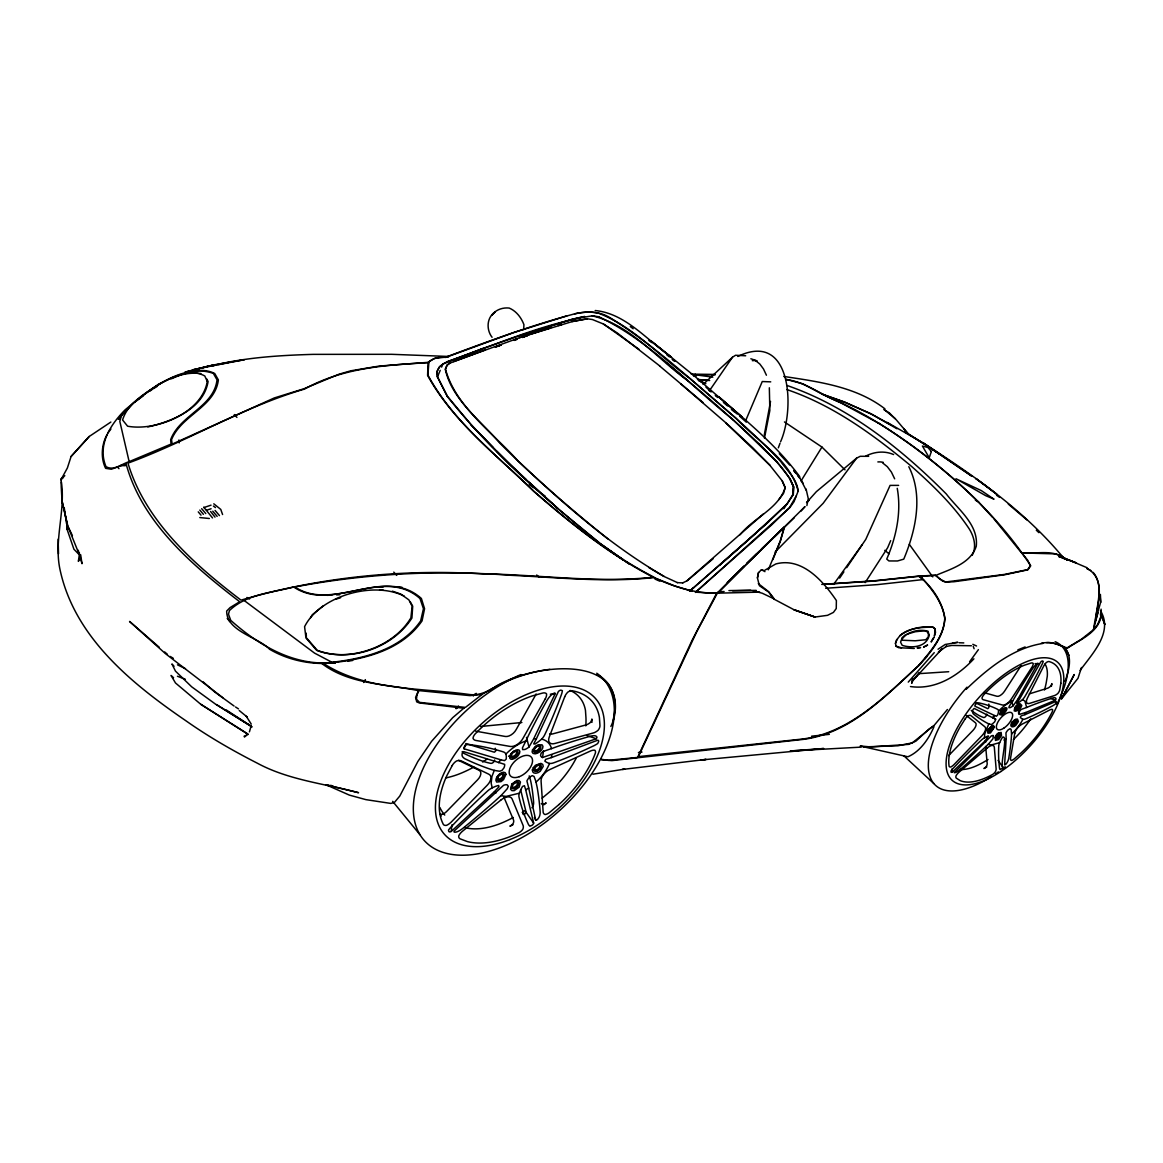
<?xml version="1.0" encoding="UTF-8"?>
<svg xmlns="http://www.w3.org/2000/svg" width="1163" height="1163" viewBox="0 0 1163 1163"><rect width="100%" height="100%" fill="white"/><g stroke="black" fill="none" stroke-linecap="round" stroke-linejoin="round"><path stroke-width="1.5" d="M1002.869 767.158C999.729 765.632 1008.554 734.202 1002.55 737.197A23.086 11.746 -51.8 0 0 1000.747 740.322L999.366 743.331A9.406 4.143 -48.1 0 0 998.755 745.832A284.063 117.681 -50.8 0 0 999.41 767.144A17.285 7.501 -48 0 0 1000.049 769.557L1001.401 768.947A2.122 0.916 -47.8 0 0 1002.869 767.158L998.043 760.369M464.444 707.671L452.669 717.702L431.575 741.34L417.837 761.518L399.781 796.059L394.359 802.528L390.783 803.415L365.88 799.635L349.351 795.099L325.945 784.72L358.582 792.715C324.637 783.629 288.628 780.126 257.314 763.19C232.687 750.6 208.686 736.819 186.065 720.886C131.812 683.742 74.897 637.687 60.156 570.263C53.527 540.722 65.579 511.72 61.435 482.18M523.699 329.609L523.917 324.637C521.257 317.572 516.285 311.03 509.176 308.05C502.46 307.352 495.598 309.765 491.615 315.406L495.089 312.062C486.57 317.455 486.192 329.769 492.065 337.285M1101.099 609.165L1100.721 617.001L1097.567 624.705L1093.424 629.546L1097.959 612.756M79.389 552.861L79.418 554.882L73.923 549.227L67.018 529.18L67.323 523.873M793.108 494.595L793.544 486.89L789.808 478.633M1006.155 738.665L1004.614 764.949L1005.675 764.44A5.931 2.573 -47.9 0 0 1007.812 761.256A14.203 6.193 -47.9 0 0 1008.772 758.116A469.837 223.281 -42.8 0 0 1011.287 738.563L1011.563 734.057A135.955 73.065 -46.9 0 0 1011.069 729.39L1010.036 728.721L1008.176 729.826A7.094 3.693 -50.4 0 0 1005.966 732.879L1006.155 738.665L1004.032 740.09M67.018 529.18L67.352 523.772M998.61 711.044L998.363 712.541A23.812 8.621 -48.4 0 1 997.65 714.998L996.415 716.219L994.569 715.536L974.914 706.174A2.239 1.018 -48.3 0 1 975.597 704.298L977.051 702.917A18.201 8.315 -48.1 0 1 979.915 703.135A297.772 131.739 -44.7 0 1 997.432 709.241A9.624 4.332 -48.3 0 1 998.595 711L998.61 711.044A26.415 11.761 -48.3 0 1 1012.799 700.867A142.904 60.781 -49.2 0 1 1016.331 694.776A381.798 148.646 -50 0 1 1032.061 669.452A14.668 6.556 -49.1 0 1 1034.779 665.861A6.164 2.762 -49.1 0 1 1037.832 663.332L1017.756 699.356L1013.177 705.752A7.225 2.864 -43.5 0 1 1010.211 707.627L1008.917 707.7L1009.222 706.319A130.14 47.116 -45.1 0 1 1012.755 700.94L1012.799 700.867M451.229 831.443L494.449 791.64L498.985 786.828L498.636 785.461A30.078 16.602 -46.7 0 0 494.944 786.61L492.167 787.86A12.255 6.876 -41.5 0 0 487.442 791.116A337.735 167.501 -42.4 0 0 452.698 825.221A22.853 12.706 -40.7 0 0 448.453 830.164L448.889 831.632A2.82 1.585 -40.5 0 0 451.229 831.443L451.971 824.785M64.808 475.696L61.072 478.851L61.232 487.021L62.032 500.962L66.96 522.594M79.128 556.059L78.357 561.366L79.927 558.589M542.525 757.549A9.13 5.379 -37.8 0 1 540.548 755.456L541.129 753.188L543.499 751.385A163.692 88.882 -36.3 0 1 551.364 748.696L551.495 748.652A180.163 95.119 -41.5 0 1 559.199 745.876A493.548 234.446 -39.5 0 1 590.353 736.252A18.099 10.016 -43.4 0 1 594.497 735.714A7.589 4.201 -43.5 0 1 596.997 737.211L596.328 738.723L542.539 757.535L543.499 750.876M1081.474 667.475L1077.985 678.305L1061.557 698.818L1074.205 674.584L1061.557 698.818M912.679 678.102L911.734 683.306L912.664 680.617L919.555 672.548L912.388 681.038L942.466 648.46L938.381 652.109L946.653 646.163L945.912 646.526L951.756 645.45L971.425 645.756M764.295 434.875L770.531 401.38M764.832 570.204L775.794 563.968C802.048 556.83 823.273 581.253 836.386 600.544L836.255 608.54L833.406 612.421L827.547 615.329L815.016 617.03L794.184 609.834L774.093 599.178L768.612 592.04L759.381 585.687L757.433 577.924L758.436 572.748L761.445 569.725L764.963 571.644M806.875 505.571L808.27 498.636L806.09 489.071M757.433 577.924L758.552 572.487M1025.795 712.483L1019.413 714.373A7.152 3.533 -43.5 0 1 1018.512 712.657L1021.129 709.459A128.933 59.168 -41.6 0 1 1026.595 707.497L1026.682 707.467A141.319 60.229 -47.4 0 1 1031.785 705.36A386.349 154.272 -45.4 0 1 1052.152 698.134A14.247 6.208 -48.7 0 1 1054.754 697.756A5.975 2.602 -48.8 0 1 1056.004 699.007L1055.335 700.213L1025.795 712.483L1024.996 714.649L1021.129 715.899L1020.285 717.28A23.333 11.848 -44.8 0 0 1021.623 718.603L1022.902 719.301A9.42 4.158 -48.6 0 0 1025.606 718.821A326.265 154.156 -51.9 0 0 1051.686 706.304A17.489 7.647 -49 0 0 1055.35 704.095L1056.237 702.525A2.137 0.93 -48.9 0 0 1055.873 701.449L1024.996 714.649M612.668 721.7C631.48 651.033 530.677 663.971 494.362 687.246M933.86 726.991C928.772 738.81 920.195 751.56 907.896 756.779L860.387 746.094M519.367 793.195L520.515 790.273A29.468 17.968 -44.5 0 1 522.594 786.377L524.44 785.723L525.705 789.851L533.672 823.099A2.704 1.468 -41.9 0 1 531.884 825.367L529.863 826.166A22.024 11.993 -42.2 0 1 527.915 823.244A354.046 189.627 -47.9 0 1 519.018 797.135A12.037 6.673 -42.1 0 1 519.12 794.024L519.367 793.195L506.079 796.408L500.919 795.681L493.897 802.063A724.244 529.078 -37 0 1 463.572 827.78A18.87 10.598 -40.7 0 1 458.862 830.978A7.865 4.405 -40.7 0 1 454.529 832.17A1.483 0.829 -40.6 0 1 454.137 831.094L503.55 785.316A9.202 5.248 -47 0 1 507.155 784.807L508.318 786.246L507.242 788.732A184.699 115.791 -45.8 0 1 501.079 795.521L500.919 795.681M551.291 757.622L597.666 740.235A2.704 1.497 -43.6 0 1 598.64 741.572L597.724 743.52A22.228 12.371 -43.7 0 1 592.49 746.384A421.878 269.351 -47.7 0 1 553.835 762.768A12.037 6.731 -42.9 0 1 549.503 763.451L547.337 762.652A29.7 17.896 -39 0 1 544.836 761.096L545.694 759.352L551.291 757.622L551.829 754.918M764.454 438.233L769.848 410.51L769.339 387.788M780.562 441.766C794.91 409.827 792.381 330.045 737.793 356.459M121.984 413.752L119.804 421.326L129.151 461.653C121.795 463.804 113.8 471.248 105.993 466.639C96.98 445.066 110.543 424.495 125.241 409.71C148.312 390.724 182.053 362.391 213.352 373.396L217.016 379.821C214.036 406.876 179.654 415.089 170.656 439.687L171.048 444.077L129.151 461.653M249.42 731.861L250.975 726.453M1065.046 681.402C1068.724 670.775 1072.824 657.778 1065.032 647.878C1058.039 643.415 1049.564 641.613 1041.394 643.168M464.153 748.827A2.893 1.686 -41.4 0 1 464.575 746.442L466.523 744.654A23.58 13.651 -41.1 0 1 471.451 744.843A395.231 208.192 -36.5 0 1 503.274 751.88A12.4 7.08 -41.8 0 1 505.89 754.017L506.254 755.979A30.703 15.584 -42.8 0 1 506.21 759.076L504.538 760.631L500.817 759.802L464.153 748.827L465.331 744.858M934.5 635.739L935.125 628.892L933.206 627.264C921.721 625.636 909.233 628.747 899.755 635.667M110.863 422.053L89.217 436.488L71.103 456.463L67.381 467.991L60.956 479.723L63.471 477.426M896.746 639.417L895.437 643.299L896.091 646.308L898.636 647.704L914.278 648.474M895.452 643.473C899.958 628.34 919.86 626.944 933.031 627.279L935.139 629.052L935.488 632.512L934.383 635.754M999.657 742.663L991.181 744.989L988.245 744.291L982.939 749.277A523.728 282.929 -50 0 1 960.376 769.339A14.596 6.542 -47.6 0 1 957.018 771.796A6.091 2.719 -47.5 0 1 954.256 772.668L991.283 735.961A7.152 3.155 -54.3 0 1 993.435 735.612L992.94 738.781A141.668 69.169 -54.5 0 1 988.361 744.16L988.245 744.291M778.338 447.842L780.01 443.277M494.29 770.357L494.202 770.342A194.119 114.119 -45.1 0 1 488.373 768.525A591.458 357.157 -53 0 1 465.229 758.93A19.248 11.165 -41.6 0 1 462.583 756.706A8.068 4.681 -41.4 0 1 462.322 753.072A1.526 0.887 -41.3 0 1 463.775 751.661L504.626 764.324A9.319 4.754 -44.2 0 1 504.001 767.813L502.14 770.255L499.785 771.229A175.875 94.247 -48 0 1 494.29 770.357L491.92 776.521L491.164 783.135L492.167 787.86M972.224 555.26C976.775 546.799 974.071 536.594 969.215 528.889C953.471 505.149 932.799 485.305 911.632 466.465C874.125 435.296 833.435 405.306 786.799 389.547M695.43 592.461L789.779 507.664L793.995 501.733L798.152 491.149C790.375 459.632 756.866 441.242 736.266 418.447C695.227 383.732 655.83 346.24 610.081 317.746C599.308 311.001 586.501 311.19 574.58 313.865C530.764 325.553 488.198 341.341 445.763 357.172M745.977 419.916L762.259 381.537L770.735 381.857M440.225 370.357L437.448 376.87L447.348 396.627M441.606 367.101L443.001 363.845M610.866 726.439C619.559 708.819 616.303 683.917 597.084 674.729M890.684 540.635L887.645 547.729L865.156 582.619M796.335 495.831L789.59 507.49L771.403 525.124L695.547 592.2L717.397 593.29L756.866 553.603M772.799 559.708L780.329 541.304L784.473 527.028L717.847 592.621L724.098 591.473M768.278 569.826L780.242 541.057L784.255 527.028L746.617 563.75M536.405 738.752L558.327 691.636A2.82 1.628 -43.5 0 1 560.871 690.153L562.383 690.662A23.158 13.418 -43.2 0 1 560.929 695.867A456.143 289.165 -35.7 0 1 544.851 734.522A12.284 6.993 -42.7 0 1 541.725 739.072L538.992 741.282A30.456 16.427 -38.1 0 1 535.067 744.015L533.701 743.898L536.405 738.752L533.672 738.883L528.991 747.039A9.275 4.841 -38.7 0 1 524.862 749.495L522.638 749.626L522.463 747.867A163.547 79.971 -41.6 0 1 525.894 741.005L525.938 740.918A180.003 97.474 -44.7 0 1 529.601 733.213A469.837 231.655 -47.2 0 1 546.625 701.085A18.753 10.772 -43.4 0 1 549.837 696.506A7.879 4.55 -43.4 0 1 554.01 693.235A1.483 0.858 -43.4 0 1 555.231 693.584L533.672 738.883M118.757 419.232L120.182 416.354M995.659 719.156A7.225 2.631 -50 0 1 994.598 721.918L991.632 724.593A137.83 51.579 -52.7 0 1 988.826 723.851L984.712 734.027L984.465 737.836L986.209 736.862A23.391 9.813 -53.8 0 1 988.477 735.99L985.134 740.904L952.439 771.999A2.181 0.974 -47.4 0 1 951.029 772.101L951.043 770.909A17.707 7.879 -47.5 0 1 954.43 767.028A268.827 108.493 -47.4 0 1 981.078 740.351A9.522 4.245 -47.9 0 1 984.45 737.836M995.252 737.08L995.455 740.424L998.654 739.523L1001.503 735.539L1001.139 732.428L997.941 733.315L995.252 737.08A2.689 1.192 -48.1 0 0 997.738 736.862A2.689 1.192 -48.1 0 0 999.206 733.649A2.689 1.192 -48.1 0 0 996.298 734.943M107.17 434.453C101.472 444.353 100.527 458.193 105.629 468.34L111.328 469.241L126.113 463.906C142.148 522.914 192.84 565.741 239.694 601.751L230.085 607.58L226.669 611.055C226.48 631.32 258.113 637.12 269.583 649.245C286.36 659.145 305.971 663.768 325.349 663.477M978.403 649.637L969.564 661.82M310.565 617.727L312.266 614.762L323.474 605.676M1019.413 699.297L1040.667 662.11A2.21 0.989 -49.2 0 1 1042.455 660.947L1043.255 661.384A18.056 8.141 -49.1 0 1 1041.496 665.483A334.697 168.184 -47 0 1 1025.185 696.056A9.58 4.289 -48.7 0 1 1022.524 699.632L1020.402 701.347A23.798 9.944 -42.9 0 1 1017.451 703.441L1016.666 703.324L1019.413 699.297L1017.756 699.356M931.243 641.874L933.831 637.368M498.564 762.681L500.817 759.802M363.597 682.521L365.371 679.628M783.891 508.74L786.74 504.117M801.016 480.988L821.95 447.072L784.458 421.951M908.259 682.1L934.252 652.647M931.229 641.7L934.005 637.353M1021.056 665.643L1004.73 690.938A6.847 3.111 -48.6 0 1 997.011 696.288L983.709 692.552M839.642 578.113L843.887 571.818M846.679 567.675L865.795 539.341L890.088 485.393L898.636 485.378M988.783 723.837A151.99 68.544 -50.1 0 1 985.672 722.281A463.063 205.924 -53.8 0 1 973.751 714.227A14.886 6.789 -48.4 0 1 972.602 712.41A6.237 2.849 -48.3 0 1 973.082 709.517L974.201 708.427L992.737 717.789L994.569 715.536M709.328 390.884L732.414 357.288L735.525 355.267L745.701 355.776M120.719 415.874L118.321 419.232L133.745 402.805L143.064 396.002M833.609 584.378L862.045 544.895M868.659 456.318L860.213 456.303L856.579 458.164L823.157 503.303L775.11 552.047M1080.107 670.499C1091.824 654.1 1113.703 632.323 1100.46 610.706M108.014 432.854L110.907 429.045M778.745 499.697L783.528 493.388L785.156 487.617L782.408 481.104L770.037 465.505L752.795 447.813L726.512 423.376L680.777 383.848M947.394 709.517L934.18 725.334L912.33 742.852L897.865 745.788L863.455 746.922M71.103 456.463L89.217 436.488M804.898 506.661L774.369 536.928M800.944 511.124L804.767 506.908M924.629 658.999L926.984 656.441M918.93 665.134L921.183 662.706M717.731 592.883L744.058 566.265M1022.495 699.675L1024.879 701.071L1026.682 707.467M541.667 739.116C546.45 740.046 550.492 743.797 551.495 748.652M244.463 737.095L246.876 734.623M806.657 502.59L809.215 500.032L806.57 502.46M807.834 501.166L816.368 491.658L856.579 458.164M973.911 658.81C957.658 676.168 935.168 690.139 910.469 686.548M727.195 582.561L744.058 566.09M746.661 563.561L759.323 551.247M760.602 549.968L774.282 536.666M761.794 548.863L794.358 517.651M598.901 316.758L592.156 315.827C630.302 324.695 656.935 358.524 687.755 380.679C712.192 400.857 735.772 422.024 758.93 443.641C771.403 457.132 786.726 469.445 793.748 486.89L793.311 494.609L786.842 504.117L748.202 540.112L689.659 591.167L768.699 521.664L787.06 504.117L792.919 494.435L793.34 486.73L790.011 478.633L777.204 462.176L733.184 419.77M966.09 689.383C987.62 668.725 1012.537 648.154 1042.935 643.43M703.092 384.415L732.414 357.288M740.046 534.762C753.275 518.073 778.614 508.827 785.156 487.617L782.205 481.089M763.553 513.799L686.97 580.73M719.475 565.422L768.699 521.664M455.852 708.441L458.498 706.145M713.093 558.778L687.202 580.73L682.608 582.925M135.271 401.686C153.501 386.639 176.093 370.546 200.865 373.541M456.158 708.689L458.818 706.508M938.032 649.245L945.17 644.491L957.803 642.325L952.555 642.965M473.385 695.59L476.205 693.381M534.399 817.444L535.765 820.322L537.321 819.653A7.574 4.129 -42 0 0 539.705 815.656A18.157 9.915 -41.8 0 0 540.155 811.789A660.889 362.594 -31.5 0 0 537.219 787.671L535.998 781.958A176.965 109.758 -38.1 0 0 534.021 776.419L532.232 775.648L529.616 777.088A9.086 5.626 -43.1 0 0 526.912 780.94L528.714 788.005L525.705 789.851M542.147 798.152L550.346 791.305A74.926 42.348 -42.3 0 0 576.048 758.436M689.47 590.993L693.715 587.722M473.239 695.736L476.089 693.57M905.134 634.969L902.037 637.746L901.485 640.188L915.223 640.784L925.806 639.723L928.292 636.844L928.467 634.082L927.347 631.858L924.629 630.739L915.325 631.727L906.951 634.184M449.718 363.292L447.203 365.153L445.487 369.223C455.605 406.701 493.141 432.941 518.218 461.188C563.372 503.681 610.27 545.171 664.102 576.397M243.532 600.021L314.548 653.112L331.978 662.285C364.499 658.592 401.046 649.376 420.657 620.911L423.448 608.743L419.988 598.523C383.063 565.756 332.313 613.032 293.687 586.995C271.72 592.767 246.658 594.075 229.474 610.517L228.471 614.166L230.739 620.33C259.64 646.25 296.914 667.94 337.154 662.009M149.489 391.379L152.048 389.561M934.078 725.741L929.092 728.968L915.95 741.107L908.739 744.364L870.665 746.937L860.387 745.992M481.773 694.515L492.996 688.002M153.385 388.733L157.412 386.232M592.36 315.842C543.659 323.314 497.866 344.03 451.564 360.196C445.676 362.115 438.96 365.182 437.026 371.608L437.419 377.001M923.829 646.991L927.507 645.014M171.397 378.804C184.597 372.945 200.748 366.447 214.704 373.483L218.368 379.894C215.155 406.963 181.065 415.365 171.513 439.716L172.197 444.121L274.25 397.964L303.95 388.762L338.927 374.224L350.877 370.793L379.24 366.069L428.086 362.347L434.497 358.378L448.642 356.808M923.655 647.006L927.522 645.189M1017.872 649.841L1025.141 646.948M865.868 456.041C874.474 451.622 884.621 450.633 893.606 454.544M495.394 346.996L500.424 345.077M483.125 348.449L446.607 361.955M495.453 347.126L500.439 345.251M453.614 361.562L519.716 337.677L550.768 327.821M485.247 349.874L449.5 363.278L446.97 365.138L445.255 369.209C452.044 399.694 480.086 419.959 499.552 442.841C533.599 477.063 570.161 508.653 607.769 538.876M498.098 345.876L501.253 344.742M244.056 736.252L246.919 735.234M513.944 340.163L517.259 338.985L513.799 340.047M522.202 337.212L527.159 335.453M498.011 346.123L501.209 344.989M514.061 340.425L517.361 339.247M522.318 337.474L527.275 335.714M519.192 335.816L482.907 348.435L443.219 363.874L439.41 366.796L437.026 371.608L437.448 376.87L447.595 396.525L471.059 424.684L510.397 465.171L558.313 508.871M522.085 337.372L527.101 335.642M522.071 337.212L527.028 335.511M206.476 510.281L211.099 508.74M203.787 507.591L211.041 505.164M335.526 599.352L340.657 597.666M520.893 335.264L572.08 319.244L584.364 316.496M518.974 335.787L572.24 319.374L584.567 316.525M519.498 337.648L572.138 321.599L587.286 318.807L592.389 319.52L603.597 324.07L639.025 349.336M1029.342 693.86L1047.296 688.292A5.902 2.602 -49 0 0 1050.422 686.344A4.914 2.166 -49 0 0 1051.904 683.626A87.196 39.251 -48.2 0 1 1051.367 686.344M566.89 315.856L513.232 332.691L445.662 357.419C439.541 356.489 432.621 358.248 428.071 362.463L427.591 375.358C452.974 421.689 496.412 454.762 533.599 491.208C570.829 523.626 609.557 554.707 653.621 577.444L674.685 585.934L692.421 591.356M546.784 329.1L550.186 328.01M558.458 325.524L561.773 324.535M546.639 328.94L549.779 328.053M935.474 575.38L918.901 576.325L922.448 577.081M571.934 321.584L587.286 318.807M228.37 362.522L192.854 369.819L214.544 364.789L244.259 359.745L218.455 364.673M574.58 313.865C582.43 312.004 590.731 311.422 598.654 313.24C633.719 326.876 659.755 356.256 689.528 378.179C720.682 405.175 752.694 431.371 780.824 461.624C787.278 470.87 797.135 479.185 798.152 491.149M215.024 365.342L209.863 366.316C243.547 357.55 278.437 355.398 313.094 354.366L391.64 354.308L448.307 356.445M717.76 592.36L722.441 591.502M549.91 669.35C530.488 671.72 511.88 678.087 494.638 687.231C487.181 691.854 478.88 695.619 469.896 694.573C421.239 687.653 366.549 691.113 323.663 663.593C359.396 660.497 400.348 652.283 422.067 620.853L424.568 608.714L421.384 598.48C384.43 565.451 333.476 612.494 294.864 586.966C366.054 573.403 438.625 569.855 510.906 575.307C558.516 577.488 606.286 582.75 653.897 577.546C673.522 586.734 694.791 593.537 716.67 593.203L692.261 639.941L637.6 757.433L608.249 760.311L601.3 759.294M347.752 661.296L352.723 660.439M592.941 774.209L624.691 769.092L622.598 769.426L706.115 759.424L700.417 760.035L823.651 748.507L790.171 750.978L861.172 747.126M638.429 752.534L642.005 752.054M550.332 694.238L555.231 693.584M917.433 648.053L920.573 647.646M147.803 426.952C171.906 421.5 203.554 408.925 208.104 381.493L206.665 378.876M759.715 592.127L717.324 593.188L696.724 631.771L638.4 756.633L803.328 738.941C850.458 732.21 885.799 695.983 919.104 665.018C930.313 651.411 943.76 637.062 944.749 618.454C942.844 603.364 933.002 590.804 923.437 579.552L877.585 584.596L825.686 588.274M811.614 736.179L829.364 734.347M480.508 726.497L521.867 722.514M917.2 647.733L920.384 647.471M379.676 587.286L383.034 587.024M821.732 584.408L873.66 580.846L918.668 576.092L923.437 579.552M823.448 584.408L873.529 581.093L918.552 576.325L921.808 577.008M918.712 673.668L948.717 671.72M330.365 663.215L335.38 662.954L328.925 662.474M379.56 589.961L382.961 589.801M327.021 595.325L331.789 595.122M336.558 594.904L339.741 594.758M209.325 518.494L199.818 517.564M696.317 375.547L693.308 375.649L696.463 375.678L695.081 374.53L696.87 374.21L714.983 374.428M728.939 590.6L750.702 590.223M732.661 590.804L756.241 590.382M1035.041 663.666L1038.486 663.608M715.216 374.777L695.329 374.777L712.832 377.161M691.171 374.006L695.489 374.093M595.194 310.536C625.825 313.458 647.529 340.759 671.545 357.245L651.411 341.253L694.674 376.216L742.183 417.241L718.705 396.714C747.242 421.675 777.131 445.894 799.737 476.641M120.167 465.549L125.313 465.694M959.155 642.761L963.793 642.906M1062.589 646.061L1065.061 648.082L1067.387 648.169C1079.816 639.781 1096.709 633.384 1100.925 617.582L1100.431 613.977M677.215 582.619L682.826 582.925M464.226 708.311L419.291 702.932L416.717 701.885L415.598 697.393L418.447 690.662C386.029 683.859 349.583 684.585 322.006 663.651M697.524 379.589L707.991 380.228M697.611 379.414L709.677 380.519M1046.598 642.587C1054.114 641.889 1060.38 646.308 1067.183 647.82L1081.532 639.141L1093.7 629.532C1095.357 610.226 1108.673 580.381 1087.143 568.489M398.589 586.908L401.933 587.228M901.499 647.878L896.091 646.134M783.746 376.449C818.679 381.711 856.215 386.668 884.941 408.853M785.999 379.487C806.221 381.973 822.401 395.943 841.154 402.761C866.798 414.871 890.756 430.194 913.711 446.781C958.501 480.043 1000.18 518.858 1030.723 565.799L1027.932 569.797L1004.89 574.726L953.922 581.747L945.912 582.082L942.67 581.122L935.285 575.22L918.857 576.092C931.897 586.37 942.495 601.78 944.923 618.44C943.716 636.888 931.141 651.76 919.468 665.003C885.639 695.59 850.735 733.388 803.095 739.406L611.883 760.617L601.3 759.788M785.955 379.312L802.775 383.805L822.154 394.112L844.454 402.049L870.956 413.795L896.964 428.754M761.329 569.986L763.408 570.292M475.623 731.149L505.28 736.47A8.81 5.088 -42.3 0 0 516.212 729.535L535.343 695.503A7.807 4.565 -43 0 0 536.085 693.948M325.945 784.72L333.912 786.828L330.728 785.243M752.897 590.659L762.23 593.232L774.224 598.916L768.743 591.778L758.305 583.593M787.017 385.476C848.336 406.643 901.02 448.424 946.304 493.984C958.094 509.438 978.635 524.557 976.266 546.232C970.64 563.444 950.84 569.012 935.822 575.38L939.791 579.029L945.577 581.994L1004.512 574.42L1027.583 569.652L1030.389 565.654L1027.583 560.13L1021.681 552.934L1054.943 553.864L1061.107 555.652L1067.314 560.173M465.738 743.535L494.406 752.228L495.612 751.138A22.882 13.171 -41.5 0 0 495.278 748.245M750.847 358.771L755.965 360.457M587.199 735.656L596.328 738.723M392.367 591.153L400.842 594.119L408.896 599.904L412.138 606.214L410.888 617.873C393.37 647.384 348.566 662.837 316.627 650.335L305.942 637.935L304.59 626.668C320.247 595.529 373.846 580.759 404.244 596.125M177.445 676.255L185.368 679.294M1050.727 698.425L1055.335 700.213M1064.581 558.153L1087.172 567.777M598.698 316.729C650.044 341.021 689.397 384.793 733.359 419.93M699.137 380.853L705.854 383.601M698.89 380.752L705.098 383.325M655.016 579.087L659.872 581.224M972.82 644.302L976.542 646.003M992.737 717.789L995.659 719.156L992.737 717.251M677.433 582.619L663.869 576.397L648.75 567.5M1087.027 568.707L1090.836 570.524M975.466 702.772L987.794 708.674L988.71 707.831A17.721 8.068 -48.2 0 0 989.015 705.098A6.731 3.067 -48.3 0 0 988.783 704.095M177.445 664.829L185.484 668.681M458.498 760.34L478.894 770.182A8.81 5.03 -41.3 0 1 477.615 779.792L446.737 811.367A8.141 4.623 -40.5 0 1 442.609 814.289A5.742 3.256 -40.5 0 1 439.803 813.373A111.285 63.18 -42.5 0 0 441.242 816.004M975.379 500.235L978.199 501.646L992.766 517.564M887.209 422.431L923.698 443.277L971.556 476.001L923.698 443.277C975.016 476.307 1025.824 511.633 1064.726 559.359M889.869 424.219L871.276 414.043L844.774 402.18L822.459 394.344L841.053 402.965L879.097 423.463M495.831 793.195L494.449 791.64M213.788 503.812L220.766 509.423L222.584 514.526M885.014 410.248L895.234 418.593L908.259 434.003M883.764 409.521L889.39 412.909L895.147 418.796M246.978 597.462L249.522 599.032M170.292 656.455L173.316 658.345M251.426 726.482L216.376 704.574L252.095 726.919M173.578 677.709L171.048 675.456L175.482 682.972L200.763 704.284L247.734 733.911M200.763 704.284L248.301 734.478M878.138 422.823C914.409 445.589 948.281 472.251 978.766 502.329M603.393 324.055L617.19 332.909L659.77 365.952M235.551 706.988L238.488 708.892M226.204 709.939L251.441 726.337M1067.474 560.232L1063.069 557.295L1064.29 558.255M600.922 544.182L623.048 559.65L601.155 544.182L558.08 508.856L528.947 482.165M628.936 563.764L625.999 561.7L629.023 563.764M601.038 544.458L623.15 559.912M996.618 495.293L999.599 497.386M234.083 706.028L214.879 692.101L202.856 681.663M215.998 704.487L191.677 686.81L175.468 671.124L171.95 663.986L174.028 666.268M529.194 484.52L533.57 487.704M542.321 494.101L545.243 496.223M222.787 697.684L165.393 653.606L129.544 621.435L159.302 647.297M213.411 506.065L215.475 507.591M630.317 326.599L633.166 328.736M648.838 340.454L651.687 342.576M1008.292 504.073L1027.045 519.992M966.191 715.39L975.423 722.761A6.833 3.096 -48 0 1 972.966 730.422L949.081 755.136A6.295 2.849 -47.6 0 1 948.601 755.601M755.616 360.661L759.875 364.077L763.495 368.976L766.417 375.227M882.557 462.859L887.325 466.697L891.396 472.062L894.652 478.822M666.719 354.73L669.452 356.925M1063.941 557.993C1051.992 548.907 1035.215 554.547 1021.318 552.643L993.972 518.887M239.258 710.535L247.341 717.164L246.265 716.263L251.266 724.113M666.428 362.958L687.958 380.694M599.657 543.31C544.909 498.883 491.426 451.855 447.377 396.51M708.587 389.605L711.276 391.858L705.97 387.206M884.81 550.303L888.997 553.835M659.566 365.938L703.266 402.732M536.681 575.016L539.385 577.328M727.457 405.654L723.386 402.122L727.413 405.742M731.542 409.172L736.964 413.868M739.683 416.223L746.326 422.169M164.724 651.992L167.428 654.347M731.469 409.303L734.173 411.687M526.287 479.738L496.79 451.244M726.119 423.216L770.24 465.505M903.927 755.863L933.86 783.586M1036.306 530.197L1038.922 532.669M985.672 742.198L985.134 740.904M821.95 447.072L845.007 469.852M758.93 443.641L777.393 462.336M470.826 424.684L493.083 447.45M779.283 453.715L789.706 465.069M393.763 572.123L396.757 575.38M234.315 414.551L236.932 417.415M117.87 467.453L118.975 468.689M306.538 637.92L317.223 650.306C350.426 662.881 392.905 647.689 411.92 618.047L412.705 606.199L410.19 601.678M1093.162 572.385C1104.254 585.556 1096.491 604.804 1095.633 620.301L1100.634 602.245L1099.994 594.627M903.68 428.493L908.216 433.843M210.59 511.487L215.01 517.099M203.758 507.17L212.524 517.928M392.658 801.351L419.93 834.685M793.936 470.448L800.26 478.502M793.806 470.71L795.914 473.385M798.036 476.074L800.144 478.763M227.221 618.353L229.823 621.667M932.77 576.906L909.292 544.328M520.631 789.633L526.127 812.326L533.672 823.099M800.944 479.999L806.264 490.393M801.031 479.796L803.328 483.677M1065.061 648.082L1069.015 655.423M908.812 466.683C923.495 495.685 915.746 530.575 903.753 559.156L897.473 560.973L888.939 560.944L886.744 559.083C896.222 537.015 901.587 512.258 897.24 488.315M72.426 535.649L66.48 523.335L64.227 507.679M439.861 807.456L440.079 807.951A106.676 60.738 -42.5 0 0 444.746 815.089M503.884 797.062L513.479 819.915A7.807 4.289 -41.5 0 1 513.276 823.244A5.51 3.024 -41.6 0 1 509.903 826.21A112.215 64.081 -42.2 0 0 513.014 824.683M79.564 555.245L67.759 526.054L62.032 500.962M1101.027 614.471L1104.85 624.546L1100.91 613.163M1011.345 700.896L1013.177 705.752M973.242 646.366L974.1 648.736M78.241 550.244L81.992 563.706L80.669 554.736M526.505 737.357L528.991 747.039M1018.41 710.012L1019.413 714.373M528.714 788.005L535.765 820.322M178.913 439.992L179.189 442.914M952.134 768.772L952.439 771.999M306.087 633.079L306.392 636.306M985.672 746.515L987.183 763.51A6.091 2.689 -47.7 0 1 986.471 766.199A4.303 1.89 -47.7 0 1 983.927 768.539A87.37 39.368 -48.4 0 0 986.776 766.969M201.664 508.696L205.764 513.552M201.01 515.151L198.248 511.865M199.818 510.077L203.409 514.337M212.771 511.197L217.161 516.372M215.068 510.426L219.458 515.587M1100.402 594.409L1100.765 602.245M58.15 539.181L58.499 553.879M526.127 812.326A1.89 1.047 -41.9 0 1 524.876 813.911L523.539 814.522A15.439 8.475 -42.1 0 1 522.652 813.548M512.854 751.865A3.504 1.992 -42.2 0 1 516.576 751.545A3.504 1.992 -42.2 0 1 514.773 755.456A3.504 1.992 -42.2 0 1 511.051 755.776M510.935 754.598A3.504 1.992 -42.2 0 1 511.604 753.159M543.848 804.767A112.215 64.081 -42.2 0 0 546.145 802.906A6.178 3.387 -42.3 0 1 542.656 804.403M525.124 810.553A107.519 61.552 -42.1 0 1 522.187 812.399M513.305 817.473A107.519 61.552 -42.1 0 1 507.344 820.482L506.603 820.816A75.202 42.551 -41.9 0 1 464.619 827.547M462.205 751.574A6.019 3.504 -41.4 0 0 462.409 751.923A14.349 8.359 -41.6 0 0 464.386 753.609A431.299 260.905 -49.9 0 0 481.715 760.849A146.814 86.353 -44.2 0 0 490.83 763.364A2.675 1.526 -41.7 0 0 494.348 760.951A7.065 4.041 -41.7 0 0 494.653 759.962M516.794 782.074A3.46 1.933 -41.9 0 1 516.052 786.086A3.46 1.933 -41.9 0 1 511.894 786.61M511.938 785.374A3.46 1.933 -41.9 0 1 515.529 782.059M542.162 804.185A7.4 4.056 -42.3 0 1 541.406 803.517M549.503 763.451A33.901 19.073 -42.2 0 1 536.041 782.103M505.905 754.06A33.872 19.102 -42.2 0 1 525.938 740.918M529.209 775.881A146.567 82.079 -39.6 0 1 531.36 784.255A461.871 257.677 -34.3 0 1 533.613 802.368A13.593 7.487 -41.9 0 1 533.279 805.29A5.67 3.126 -42 0 1 531.927 807.805M446.33 777.8A73.473 43.409 -41.6 0 0 464.284 771.81L465.011 771.491A105.004 62.758 -41.8 0 0 473.85 767.086M570.132 690.444A75.261 42.813 -42.4 0 1 585.469 710.404L585.948 717.6A107.432 61.232 -41.8 0 1 585.774 725.872M549.677 733.882A8.606 4.885 -43.1 0 0 553.195 733.766L585.919 724.942A7.501 4.216 -43.7 0 0 590.382 722.441A6.251 3.504 -43.7 0 0 591.88 719.025A112.113 63.732 -41.8 0 1 591.938 722.397M537.306 764.934A3.445 1.919 -42.4 0 1 539.356 767.58A3.445 1.919 -42.4 0 1 534.442 769.644M534.195 768.583A3.445 1.919 -42.4 0 1 534.718 767.187M502.634 774.006A3.504 1.977 -41.7 0 1 500.206 778.774A3.504 1.977 -41.7 0 1 497.575 776.55M486.861 759.221A105.004 62.758 -41.8 0 1 482.572 761.998M539.021 745.657A3.474 1.963 -42.6 0 1 538.425 749.263A3.474 1.963 -42.6 0 1 534.399 750.76M534.064 748.579A3.474 1.963 -42.6 0 1 536.376 746.021M510.877 755.906A5.989 3.416 -42.2 0 1 508.565 756.11M534.602 769.354A5.873 3.3 -42.4 0 1 532.247 769.819M596.735 673.203A120.559 68.341 -42.1 0 1 550.71 818.141A120.559 68.341 -42.1 0 1 414.493 820.54A120.559 68.341 -42.1 0 1 520.966 674.54M1004.323 709.037A2.733 1.221 -48.4 0 1 1003.073 711.654A2.733 1.221 -48.4 0 1 1000.689 712.832M1002.055 709.226A2.733 1.221 -48.4 0 1 1003.102 708.587M990.542 726.802A2.719 1.221 -48.1 0 1 992.054 727.893A2.719 1.221 -48.1 0 1 989.132 730.815A2.719 1.221 -48.1 0 1 988.623 728.707M988.027 759.526A83.736 37.87 -48.4 0 1 981.165 763.51L980.656 763.757A58.63 26.327 -48.2 0 1 960.057 769.528M971.221 710.389A338.767 153.094 -52.4 0 0 978.752 715.347A114.73 52.19 -49.7 0 0 983.709 717.513A2.079 0.945 -48.2 0 0 986.224 715.652A5.481 2.486 -48.2 0 0 986.806 714.111M1022.902 719.301A26.444 11.746 -48.3 0 1 1011.563 734.057M1045.043 663.986A58.761 26.415 -48.5 0 1 1047.282 676.255L1046.351 682.027A83.576 37.768 -48.2 0 1 1044.447 690.022M1030.738 718.85A58.513 26.211 -48.4 0 1 1013.366 739.639M1016.055 705.825A2.704 1.207 -48.6 0 1 1018.89 705.112A2.704 1.207 -48.6 0 1 1016.36 708.645A2.704 1.207 -48.6 0 1 1015.241 706.944M1014.31 720.115A2.689 1.192 -48.4 0 1 1015.081 722.267A2.689 1.192 -48.4 0 1 1011.781 723.837M1055.161 641.714A93.97 42.13 -48.3 0 1 1056.862 704.356M1005.239 766.737A93.97 42.13 -48.3 0 1 1002.651 768.758M998.421 771.898A93.97 42.13 -48.3 0 1 995.572 773.889M991.312 776.71A93.97 42.13 -48.3 0 1 929.484 774.907A93.97 42.13 -48.3 0 1 966.976 687.188M752.316 360.69A28.799 20.265 88.4 0 1 757.142 360.85M877.861 461.929A30.427 22.78 85.2 0 1 883.299 462.365M207.276 381.435C202.028 412.923 156.104 431.517 127.596 426.196L122.58 419.974C127.741 402.892 144.881 393.937 158.488 384.212C172.197 377.481 189.86 367.77 204.775 375.954L207.276 381.435M428.842 362.667L427.926 375.111C453.047 421.718 496.616 455.024 534.006 491.382C571.207 523.684 610.023 554.489 653.984 577.182C596.779 583.332 539.458 574.624 482.238 573.824C401.235 568.94 318.938 577.255 241.017 600.137C194.308 564.651 145.215 521.097 127.974 463.15C187.97 441.199 243.082 406.948 304.517 389.082C342.591 367.784 386.29 364.862 428.842 362.667M1060.845 683.233L1059.798 689.63A5.699 2.5 -49 0 1 1057.952 693.352A6.847 2.995 -49 0 1 1054.318 695.605L1029.735 703.339A7.836 3.474 -48.8 0 1 1027.322 698.251L1043.604 666.254A7.298 3.256 -49.2 0 1 1046.264 662.59A5.161 2.297 -49.2 0 1 1049.491 661.689A71.306 31.721 -48.4 0 1 1060.845 683.233M1014.732 733.417L1010.56 758.131A6.76 2.922 -48.1 0 0 1011.243 760.457A5.626 2.442 -48.1 0 0 1014.572 758.639L1021.419 752.606A71.176 31.619 -48.3 0 0 1051.788 712.73A5.001 2.166 -48.7 0 0 1052.442 709.445A7.065 3.067 -48.7 0 0 1049.738 709.968L1021.943 724.244A7.748 3.387 -48.4 0 0 1014.732 733.417M416.936 694.907L416.47 699.239L419.538 702.365L465.404 707.409L482.034 694.5L469.983 695.619L419.014 690.618L416.936 694.907M532.567 749.757L532.087 751.909L533.032 753.42L535.213 753.813A6.324 3.547 -37.2 0 0 542.947 746.326L541.987 744.771L537.073 745.294L532.567 749.757M505.963 774.369L503.579 779.559L501.093 781.609L496.645 782.059L495.889 780.329A6.338 3.344 -46.2 0 1 500.817 773.162L503.375 772.217L505.251 772.668L505.963 774.369M999.671 714.445L1001.561 715.056L1005.21 712.061A4.986 1.832 -45.7 0 0 1005.006 707.976L1001.343 710.971L999.671 714.445M929.179 635.376C926.548 647.239 911.719 648.474 902.197 645.349L900.54 642.107C904.334 632.091 918.566 628.529 928.016 631.204L929.179 635.376M533.308 767.682L532.45 770.197A6.28 3.882 -40.5 0 0 540.228 771.302L543.237 766.373L542.699 764.353L540.882 763.364L535.46 765.254L533.308 767.682M931.374 451.477L929.222 457.728L922.404 446.04L927.885 447.493L931.374 451.477M994.394 727.18L990.469 732.937L987.925 733.228L987.809 731.832A4.928 1.89 -52.5 0 1 991.806 726.163L993.376 725.421L994.394 727.151M564.709 696.782L549.198 737.182A10.016 5.655 -43.1 0 0 555.071 743.433L593.028 733.053A8.708 4.856 -43.8 0 0 598.204 730.146A7.254 4.041 -43.7 0 0 599.948 725.479L599.41 717.513A91.441 51.565 -42.3 0 0 572.879 690.895A6.585 3.78 -43.6 0 0 567.835 692.116A9.319 5.335 -43.7 0 0 564.709 696.782M1014.688 707.947L1014.209 710.869L1015.473 711.218A4.957 2.268 -42.3 0 0 1021.768 705.418L1020.256 703.833L1018.381 704.502L1014.688 707.947M1011.854 722.31L1010.938 724.316A4.914 2.588 -47.3 0 0 1015.764 725.407L1018.425 721.511L1017.451 719.083L1015.619 719.228L1011.883 722.267M511.793 784.138L510.542 789.241L511.909 790.636L514.191 790.68L519.207 787.104L520.457 782.016L519.091 780.591L516.735 780.504L511.793 784.138M510.848 753.929L509.568 756.444C509.132 762.201 516.852 757.985 518.393 755.209A6.397 3.227 -40.8 0 0 515.878 750.077L510.848 753.929M452.233 765.53L446.854 775.648A91.601 51.652 -42.1 0 0 443.016 823.724A6.673 3.751 -40.5 0 0 446.534 825.352A9.464 5.335 -40.5 0 0 451.331 821.95L487.166 785.287A10.234 5.8 -41.4 0 0 488.693 774.151L461.478 761.009A9.217 5.335 -41 0 0 456.536 760.98A7.676 4.434 -41.1 0 0 452.233 765.53M545.229 698.919L522.972 738.389A10.234 5.873 -42.3 0 1 510.281 746.457L475.856 740.453A9.624 5.611 -41.8 0 1 473.021 738.287A6.789 3.954 -41.7 0 1 476.001 733.068A91.644 51.768 -42.2 0 1 532.232 695.925L542.467 693.104A7.56 4.376 -43.2 0 1 546.523 693.802A9.086 5.263 -43.1 0 1 545.229 698.919M964.941 719.257L959.969 727.224A71.35 31.779 -48.3 0 0 949.023 765.603A5.146 2.311 -47.5 0 0 950.796 766.984A7.312 3.285 -47.5 0 0 954.227 764.367L981.965 735.67A7.923 3.562 -48 0 0 984.857 726.788L971.178 715.812A7.109 3.242 -48 0 0 968.285 715.71A5.931 2.704 -48.1 0 0 964.941 719.257M1031.61 667.722L1011.49 698.803A7.952 3.576 -48.6 0 1 1002.55 705.04L983.287 699.719A7.443 3.402 -48.5 0 1 982.008 697.96A5.248 2.399 -48.4 0 1 984.683 693.86A71.408 31.823 -48.3 0 1 1024.399 665.207L1030.97 663.084A5.888 2.66 -49.1 0 1 1033.267 663.695A7.08 3.198 -49.1 0 1 1031.61 667.722M987.256 747.983L959.359 771.883A6.92 3.067 -47.5 0 0 956.073 775.721A5.771 2.559 -47.5 0 0 956.451 778.236L960.086 780.562A71.219 31.648 -48.3 0 0 991.719 774.936A5.001 2.181 -47.8 0 0 995.281 771.912A7.08 3.082 -47.7 0 0 996.124 768.801L994.307 747.14A7.792 3.445 -47.9 0 0 987.256 747.983M559.069 804.476L549.939 812.167A7.182 3.911 -42.3 0 1 545.098 814.536A8.606 4.681 -42.3 0 1 543.121 811.716L541.086 781.202A9.886 5.481 -42.6 0 1 549.706 769.586L590.571 750.978A8.984 4.943 -43.4 0 1 594.831 750.237A6.353 3.489 -43.4 0 1 594.918 754.322A91.252 51.332 -42.2 0 1 559.069 804.476M500.628 800.275L462.816 830.964A8.926 4.957 -40.7 0 0 458.745 835.834A7.443 4.129 -40.7 0 0 460.33 838.916L467.322 841.576A91.354 51.39 -42.1 0 0 518.015 833.13A6.397 3.489 -41.7 0 0 522.827 829.277A9.057 4.943 -41.6 0 0 523.074 825.425L512.098 798.937A10.016 5.568 -41.6 0 0 500.628 800.275M206.258 366.607L184.99 372.145L214.544 364.789L206.258 366.607M815.016 617.03L794.184 609.834L815.016 617.03M1070.542 560.595L1058.693 556.466L1076.415 562.936L1070.542 560.595M993.784 499.058L985.759 495.7L955.957 478.749L981.368 490.626L993.784 499.058M924.381 444.033L904.945 431.822L939.66 454.064L924.381 444.033M986.239 486.134L975.844 478.531L996.735 494.217L986.239 486.134M674.903 361.373L672.185 359.134L674.889 361.402M717.978 397.47L715.289 395.231L717.978 397.455M519.279 776.695A14.072 7.937 -42.2 0 0 531.68 757.564A14.072 7.937 -42.2 0 0 511.589 765.196A14.072 7.937 -42.2 0 0 519.279 776.695M499.247 779.777A3.504 1.977 -41.8 0 0 503.579 775.561A3.504 1.977 -41.8 0 0 499.131 775.736A3.504 1.977 -41.8 0 0 499.247 779.777M514.351 787.918A3.46 1.933 -41.9 0 0 518 783.368A3.46 1.933 -41.9 0 0 513.232 784.545A3.46 1.933 -41.9 0 0 514.351 787.918M513.77 756.851A3.504 1.992 -42.2 0 0 517.084 752.112A3.504 1.992 -42.2 0 0 512.113 753.726A3.504 1.992 -42.2 0 0 513.77 756.851M537.19 771.084A4.405 2.471 -42.4 0 0 540.882 765.065A4.405 2.471 -42.4 0 0 534.573 767.696A4.405 2.471 -42.4 0 0 537.19 771.084M514.119 788.659A4.434 2.486 -41.9 0 0 518.8 782.83A4.434 2.486 -41.9 0 0 512.679 784.327A4.434 2.486 -41.9 0 0 514.119 788.659M509.874 839.584A101.559 57.249 -42.2 0 0 597.593 701.173A101.559 57.249 -42.2 0 0 452.262 758.291A101.559 57.249 -42.2 0 0 509.874 839.584M537.277 770.4A3.445 1.919 -42.4 0 0 540.141 765.69A3.445 1.919 -42.4 0 0 535.227 767.754A3.445 1.919 -42.4 0 0 537.277 770.4M536.07 751.516A3.474 1.963 -42.6 0 0 540.083 747.097A3.474 1.963 -42.6 0 0 535.503 747.722A3.474 1.963 -42.6 0 0 536.07 751.516M535.75 752.287A4.448 2.515 -42.6 0 0 540.882 746.631A4.448 2.515 -42.6 0 0 535.024 747.416A4.448 2.515 -42.6 0 0 535.75 752.287M498.84 780.547A4.478 2.53 -41.8 0 0 504.393 775.14A4.478 2.53 -41.8 0 0 498.709 775.372A4.478 2.53 -41.8 0 0 498.84 780.547M513.61 757.593A4.492 2.559 -42.2 0 0 517.869 751.516A4.492 2.559 -42.2 0 0 511.502 753.595A4.492 2.559 -42.2 0 0 513.61 757.593M1003.785 728.183A10.976 4.885 -48.3 0 0 1011.912 713.021A10.976 4.885 -48.3 0 0 997.839 722.136A10.976 4.885 -48.3 0 0 1003.785 728.183M990.396 731.076A2.719 1.221 -48.1 0 0 992.679 727.297A2.719 1.221 -48.1 0 0 989.233 729.245A2.719 1.221 -48.1 0 0 990.396 731.076M996.967 738.214A2.704 1.192 -48.1 0 0 999.947 734.623A2.704 1.192 -48.1 0 0 996.909 735.481A2.704 1.192 -48.1 0 0 996.967 738.214M1002.128 713.297A2.733 1.221 -48.4 0 0 1004.934 709.561A2.733 1.221 -48.4 0 0 1001.692 710.767A2.733 1.221 -48.4 0 0 1002.128 713.297M1013.569 725.116A3.445 1.526 -48.4 0 0 1016.825 720.333A3.445 1.526 -48.4 0 0 1012.595 722.354A3.445 1.526 -48.4 0 0 1013.569 725.116M996.706 738.81A3.46 1.526 -48.1 0 0 1000.514 734.216A3.46 1.526 -48.1 0 0 996.618 735.307A3.46 1.526 -48.1 0 0 996.706 738.81M1000.921 771.491A79.171 35.224 -48.3 0 0 1057.792 662.387A79.171 35.224 -48.3 0 0 956.102 730.088A79.171 35.224 -48.3 0 0 1000.921 771.491M1013.729 724.564A2.689 1.192 -48.4 0 0 1016.273 720.842A2.689 1.192 -48.4 0 0 1012.973 722.397A2.689 1.192 -48.4 0 0 1013.729 724.564M1017.305 708.979A2.719 1.207 -48.6 0 0 1019.326 705.214A2.719 1.207 -48.6 0 0 1015.866 707.467A2.719 1.207 -48.6 0 0 1017.305 708.979M1017.262 709.474A3.474 1.541 -48.6 0 0 1019.835 704.662A3.474 1.541 -48.6 0 0 1015.401 707.526A3.474 1.541 -48.6 0 0 1017.262 709.474M990.28 731.6A3.489 1.556 -48.1 0 0 993.217 726.759A3.489 1.556 -48.1 0 0 988.797 729.245A3.489 1.556 -48.1 0 0 990.28 731.6M1001.895 713.878A3.504 1.57 -48.4 0 0 1005.501 709.096A3.504 1.57 -48.4 0 0 1001.358 710.651A3.504 1.57 -48.4 0 0 1001.895 713.878"/></g></svg>
